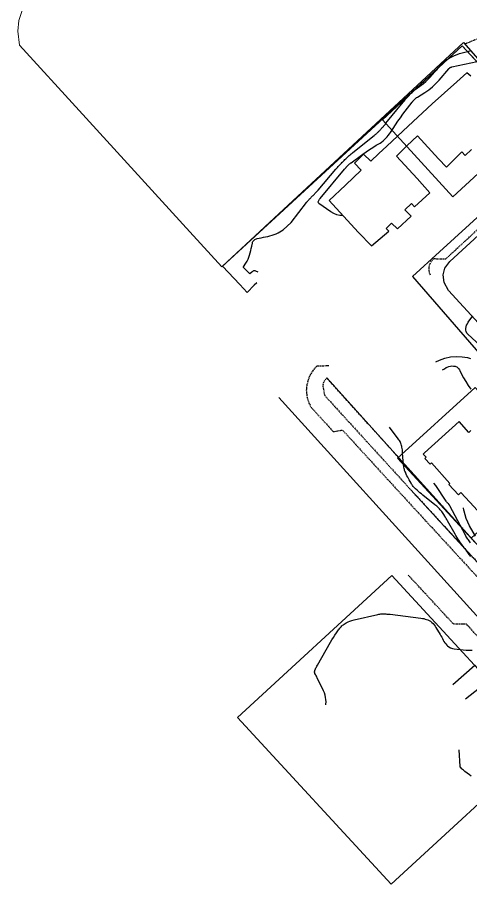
# Model space of a CAD drawing. Header units: inches. Extents: x 179221 to 180407, y 654181 to 655021.
# Drawn here: x 179508.6 to 179616.8, y 654252.4 to 654464.2 of the extents above; entities that cross this region are included whole.
import ezdxf

# ---------------------------------------------------------------- set-up
doc = ezdxf.new("R2010")
doc.units = ezdxf.units.IN
doc.header["$MEASUREMENT"] = 0
doc.linetypes.add('DASHED2', pattern=[0.375, 0.25, -0.125])
doc.linetypes.add('HIDDEN', pattern=[0.375, 0.25, -0.125])
for name, color, linetype in [('1506', 42, 'Continuous'), ('1507', 32, 'Continuous'), ('2200', 254, 'Continuous'), ('2404', 6, 'HIDDEN'), ('2408', 7, 'HIDDEN'), ('2602', 161, 'Continuous'), ('2604', 3, 'Continuous'), ('2803', 3, 'DASHED2'), ('H0010A', 41, 'Continuous')]:
    doc.layers.add(name, color=color, linetype=linetype)
doc.layers.add('2220', color=7, linetype='Continuous', lineweight=9, true_color=0xcad9fc)
doc.layers.add('2420', color=24, linetype='Continuous', lineweight=30)

msp = doc.modelspace()

# ---------------------------------------------------------------- linework, layer by layer
at = {"layer": '1506', "lineweight": -3}
for points, elevation in [([(179566.09, 654403.3), (179565.52, 654403.59), (179565.4, 654403.64), (179565.27, 654403.66), (179565.14, 654403.66), (179565.01, 654403.63), (179564.89, 654403.57), (179564.76, 654403.51), (179564.65, 654403.43), (179564.55, 654403.34), (179564.12, 654402.95), (179562.57, 654404.47), (179562.56, 654404.51), (179562.59, 654404.58), (179563.18, 654405.48), (179563.45, 654405.94), (179563.69, 654406.41), (179563.89, 654406.9), (179564.05, 654407.41), (179564.19, 654407.95), (179564.32, 654408.47), (179564.44, 654409), (179564.56, 654409.53), (179564.72, 654410.27), (179564.78, 654410.47), (179564.86, 654410.66), (179564.98, 654410.83), (179565.12, 654410.99), (179565.29, 654411.12), (179565.47, 654411.23), (179565.66, 654411.31), (179565.87, 654411.37), (179566.82, 654411.55), (179567.35, 654411.66), (179567.87, 654411.77), (179568.39, 654411.88), (179568.91, 654412), (179569.42, 654412.15), (179569.92, 654412.32), (179570.4, 654412.53), (179570.87, 654412.77), (179572.05, 654413.43), (179572.08, 654413.45), (179573.95, 654415.19), (179573.98, 654415.22), (179577.63, 654419.96), (179577.75, 654420.11), (179577.87, 654420.26), (179577.99, 654420.41), (179578.12, 654420.55), (179578.25, 654420.69), (179578.38, 654420.83), (179578.51, 654420.97), (179578.65, 654421.11), (179578.8, 654421.27), (179578.95, 654421.41), (179579.09, 654421.55), (179579.23, 654421.69), (179579.38, 654421.84), (179579.52, 654421.99), (179579.67, 654422.14), (179579.81, 654422.29), (179579.82, 654422.31), (179579.97, 654422.47), (179580.12, 654422.64), (179580.26, 654422.8), (179580.41, 654422.97), (179584.69, 654427.98), (179584.87, 654428.19), (179585.05, 654428.4), (179585.24, 654428.61), (179585.43, 654428.81), (179585.62, 654429.01), (179585.81, 654429.21), (179586, 654429.41), (179586.2, 654429.61), (179586.21, 654429.63), (179586.42, 654429.83), (179586.62, 654430.04), (179586.83, 654430.24), (179587.03, 654430.44), (179587.06, 654430.47), (179587.26, 654430.67), (179587.47, 654430.86), (179587.67, 654431.05), (179587.88, 654431.24), (179588.09, 654431.43), (179588.3, 654431.61), (179588.52, 654431.79), (179588.74, 654431.97), (179593.85, 654436.04), (179593.99, 654436.16), (179594.14, 654436.28), (179594.28, 654436.41), (179594.42, 654436.53), (179594.57, 654436.66), (179594.7, 654436.78), (179594.83, 654436.91), (179594.96, 654437.04), (179595.09, 654437.17), (179595.21, 654437.3), (179595.34, 654437.44), (179595.46, 654437.57), (179595.48, 654437.59), (179595.62, 654437.74), (179595.75, 654437.89), (179595.88, 654438.03), (179596.01, 654438.18), (179596.05, 654438.23), (179596.2, 654438.41), (179596.35, 654438.58), (179596.49, 654438.76), (179596.64, 654438.94), (179600.75, 654443.99), (179600.95, 654444.23), (179601.14, 654444.46), (179601.34, 654444.69), (179601.54, 654444.92), (179601.74, 654445.14), (179601.94, 654445.37), (179602.14, 654445.59), (179602.35, 654445.82), (179602.41, 654445.88), (179602.63, 654446.12), (179602.87, 654446.34), (179603.11, 654446.56), (179603.36, 654446.78), (179603.61, 654446.98), (179603.87, 654447.18), (179604.13, 654447.38), (179604.39, 654447.57), (179605.05, 654448.04), (179605.63, 654448.48), (179606.19, 654448.94), (179606.71, 654449.45), (179607.22, 654449.98), (179608.32, 654451.22), (179608.49, 654451.42), (179608.66, 654451.62), (179608.83, 654451.83), (179609, 654452.04), (179609.16, 654452.24), (179609.33, 654452.45), (179609.5, 654452.65), (179609.68, 654452.85), (179609.74, 654452.92), (179609.96, 654453.15), (179610.18, 654453.37), (179610.41, 654453.58), (179610.64, 654453.79), (179610.67, 654453.81), (179610.93, 654454.02), (179611.2, 654454.2), (179611.48, 654454.37), (179611.77, 654454.52), (179613.02, 654455.12), (179613.61, 654455.38), (179614.22, 654455.62), (179614.84, 654455.81), (179615.47, 654455.97), (179616.2, 654456.14), (179616.47, 654456.21), (179616.73, 654456.28), (179616.99, 654456.37)], 51), ([(179586.35, 654416.88), (179585.62, 654416.92), (179584.87, 654417.05), (179584.16, 654417.34), (179583.49, 654417.73), (179580.63, 654419.78), (179580.53, 654419.9), (179580.46, 654420.03), (179580.46, 654420.18), (179580.5, 654420.33), (179580.59, 654420.5), (179580.68, 654420.65), (179580.79, 654420.81), (179580.9, 654420.95), (179586.73, 654427.99), (179586.8, 654428.07), (179586.87, 654428.15), (179586.94, 654428.23), (179587.01, 654428.31), (179587.09, 654428.39), (179587.16, 654428.47), (179587.23, 654428.54), (179587.31, 654428.62), (179587.39, 654428.7), (179587.47, 654428.78), (179587.55, 654428.86), (179587.63, 654428.94), (179587.72, 654429.02), (179587.8, 654429.1), (179587.87, 654429.17), (179587.95, 654429.24), (179588.04, 654429.31), (179588.12, 654429.38), (179588.2, 654429.45), (179588.29, 654429.51), (179591.08, 654431.53), (179591.88, 654432.09), (179592.69, 654432.63), (179593.51, 654433.16), (179594.33, 654433.67), (179595.23, 654434.21), (179595.6, 654434.46), (179595.96, 654434.73), (179596.29, 654435.02), (179596.61, 654435.34), (179596.91, 654435.68), (179597.19, 654436.02), (179597.46, 654436.39), (179597.71, 654436.76), (179598.33, 654437.72), (179598.9, 654438.58), (179599.48, 654439.42), (179600.07, 654440.25), (179600.68, 654441.08), (179602.9, 654443.99), (179602.96, 654444.07), (179603.02, 654444.16), (179603.09, 654444.23), (179603.16, 654444.31), (179603.23, 654444.39), (179603.3, 654444.47), (179603.36, 654444.54), (179603.43, 654444.62), (179603.46, 654444.65), (179603.54, 654444.73), (179603.61, 654444.8), (179603.7, 654444.87), (179603.78, 654444.94), (179603.87, 654445), (179603.96, 654445.07), (179604.05, 654445.13), (179604.14, 654445.19), (179605.9, 654446.3), (179606.84, 654446.95), (179607.73, 654447.66), (179608.56, 654448.44), (179609.34, 654449.27), (179611.62, 654451.94), (179611.69, 654452.03), (179611.78, 654452.12), (179611.88, 654452.22), (179611.93, 654452.25), (179611.94, 654452.26), (179612.07, 654452.31), (179612.14, 654452.34), (179612.22, 654452.37), (179612.3, 654452.39), (179612.39, 654452.41), (179618.43, 654453.72)], 51.5), ([(179620.23, 654384.75), (179616.19, 654388.47), (179615.95, 654388.77), (179615.77, 654389.1), (179615.7, 654389.47), (179615.7, 654389.85), (179615.78, 654390.25), (179615.9, 654390.64), (179616.08, 654391), (179616.3, 654391.35), (179617.43, 654392.9)], 51.5), ([(179608.58, 654381.9), (179609.41, 654382.28), (179610.72, 654382.75), (179612.06, 654383.07), (179613.43, 654383.15), (179614.82, 654383.08), (179616.1, 654382.91), (179616.81, 654382.71)], 51.5), ([(179610.18, 654380), (179610.59, 654380.24), (179611.05, 654380.49), (179611.28, 654380.61), (179611.65, 654380.76), (179612.02, 654380.86), (179612.41, 654380.9), (179612.81, 654380.88), (179613.14, 654380.83), (179613.36, 654380.78), (179613.56, 654380.69), (179613.74, 654380.55), (179613.9, 654380.39), (179614.03, 654380.19), (179614.17, 654379.99), (179614.29, 654379.78), (179614.4, 654379.57), (179615.17, 654378.08), (179615.7, 654377.14), (179616.27, 654376.23), (179616.9, 654375.36)], 52), ([(179616.94, 654335.32), (179616.62, 654335.73), (179616.3, 654336.14), (179616.26, 654336.19), (179615.97, 654336.58), (179615.68, 654336.96), (179615.39, 654337.35), (179615.1, 654337.73), (179615.04, 654337.81), (179614.78, 654338.16), (179614.53, 654338.51), (179614.29, 654338.86), (179614.04, 654339.21), (179613.81, 654339.58), (179613.58, 654339.94), (179613.36, 654340.31), (179613.14, 654340.68), (179611.35, 654343.85), (179611.18, 654344.14), (179611.01, 654344.43), (179610.84, 654344.72), (179610.66, 654345.01), (179610.61, 654345.09), (179610.45, 654345.33), (179610.29, 654345.58), (179610.12, 654345.82), (179609.95, 654346.06), (179609.78, 654346.29), (179609.59, 654346.51), (179609.4, 654346.73), (179609.2, 654346.94), (179608.99, 654347.14), (179608.78, 654347.33), (179608.56, 654347.52), (179608.34, 654347.71), (179605.45, 654349.98), (179605.1, 654350.27), (179604.75, 654350.55), (179604.41, 654350.85), (179604.08, 654351.15), (179603.73, 654351.47), (179603.58, 654351.62), (179603.42, 654351.77), (179603.28, 654351.94), (179603.14, 654352.1), (179603.01, 654352.28), (179602.89, 654352.46), (179602.77, 654352.64), (179602.66, 654352.83), (179602.2, 654353.62), (179602.02, 654353.96), (179601.83, 654354.3), (179601.66, 654354.64), (179601.49, 654354.98), (179601.38, 654355.23), (179601.28, 654355.45), (179601.18, 654355.69), (179601.1, 654355.92), (179601.03, 654356.16), (179600.97, 654356.4), (179600.91, 654356.65), (179600.88, 654356.89), (179600.85, 654357.14), (179600.62, 654360.15), (179600.59, 654360.49), (179600.55, 654360.82), (179600.5, 654361.16), (179600.45, 654361.49), (179600.42, 654361.65), (179600.37, 654361.9), (179600.3, 654362.15), (179600.21, 654362.38), (179600.11, 654362.61), (179599.99, 654362.83), (179599.86, 654363.05), (179599.72, 654363.26), (179599.57, 654363.47), (179597.46, 654366.25)], 52), ([(179618.05, 654340.19), (179616.62, 654342.68), (179616.2, 654343.51), (179615.82, 654344.37), (179615.53, 654345.25), (179615.29, 654346.16), (179615.24, 654346.41), (179615.14, 654346.98)], 53), ([(179582.26, 654299.84), (179582.29, 654300.01), (179582.31, 654300.55), (179582.29, 654301.09), (179582.21, 654301.63), (179582.09, 654302.16), (179581.92, 654302.67), (179581.7, 654303.17), (179580.21, 654306.27), (179580.1, 654306.48), (179580, 654306.7), (179579.89, 654306.91), (179579.78, 654307.13), (179579.66, 654307.36), (179579.62, 654307.46), (179579.59, 654307.56), (179579.58, 654307.67), (179579.58, 654307.78), (179579.6, 654307.89), (179579.62, 654308), (179579.66, 654308.1), (179579.7, 654308.2), (179579.8, 654308.44), (179579.9, 654308.65), (179580.01, 654308.87), (179580.12, 654309.08), (179580.24, 654309.29), (179583.37, 654314.84), (179583.71, 654315.41), (179584.06, 654315.98), (179584.43, 654316.54), (179584.81, 654317.08), (179585.3, 654317.77), (179585.45, 654317.97), (179585.6, 654318.16), (179585.75, 654318.35), (179585.92, 654318.53), (179586.09, 654318.7), (179586.27, 654318.86), (179586.46, 654319.01), (179586.67, 654319.14), (179587.12, 654319.42), (179587.57, 654319.66), (179588.03, 654319.87), (179588.51, 654320.04), (179589, 654320.17), (179594.67, 654321.45), (179594.91, 654321.5), (179595.15, 654321.54), (179595.4, 654321.57), (179595.64, 654321.59), (179595.89, 654321.6), (179596.13, 654321.61), (179596.38, 654321.6), (179596.63, 654321.59), (179596.88, 654321.56), (179597.13, 654321.54), (179597.38, 654321.52), (179597.63, 654321.49), (179604.99, 654320.56), (179605.33, 654320.51), (179605.67, 654320.45), (179606, 654320.36), (179606.33, 654320.27), (179606.65, 654320.15), (179606.96, 654320), (179607.25, 654319.82), (179607.52, 654319.61), (179607.59, 654319.55), (179607.88, 654319.28), (179608.14, 654319), (179608.37, 654318.69), (179608.59, 654318.36), (179609.58, 654316.65), (179609.77, 654316.33), (179609.95, 654316), (179610.13, 654315.67), (179610.31, 654315.33), (179610.5, 654315.01), (179610.71, 654314.7), (179610.94, 654314.4), (179611.19, 654314.12), (179611.33, 654313.98), (179611.69, 654313.68), (179612.07, 654313.45), (179612.5, 654313.3), (179612.95, 654313.2), (179615.09, 654313.01), (179615.8, 654312.95), (179616.52, 654312.91), (179617.24, 654312.88)], 52), ([(179617, 654282.79), (179616.59, 654283.07), (179615.52, 654283.9), (179615.32, 654284.06), (179615.13, 654284.22), (179614.94, 654284.39), (179614.76, 654284.56), (179614.42, 654284.89), (179614.4, 654284.92), (179614.39, 654284.94), (179614.38, 654284.96), (179614.35, 654285.03), (179614.35, 654285.05), (179614.34, 654285.07), (179614.34, 654285.09), (179614.34, 654285.11), (179614.13, 654289.08)], 53)]:
    msp.add_lwpolyline(points, dxfattribs=dict(at, elevation=elevation))
at = {"layer": '1507', "lineweight": -3, "elevation": 52.5}
for points in [[(179616.81, 654338.6), (179616.64, 654338.82), (179616.48, 654339.04), (179616.33, 654339.27), (179616.18, 654339.5), (179616.03, 654339.73), (179615.89, 654339.96), (179615.75, 654340.2), (179615.62, 654340.44), (179611.89, 654347.47), (179611.88, 654347.49), (179611.86, 654347.51), (179611.85, 654347.53), (179611.84, 654347.55), (179611.79, 654347.63), (179611.78, 654347.65), (179611.76, 654347.67), (179611.75, 654347.68), (179611.74, 654347.7), (179611.69, 654347.76), (179611.68, 654347.78), (179611.67, 654347.8), (179611.59, 654347.88), (179611.36, 654348.1), (179611.27, 654348.2), (179611.18, 654348.3), (179611.1, 654348.41), (179611.02, 654348.52), (179608.52, 654352.27), (179608.06, 654352.88)], [(179615.65, 654301.29), (179618.95, 654303.9)]]:
    msp.add_lwpolyline(points, dxfattribs=at)
at = {"layer": '2200'}
for points in [[(179616.89, 654450.18, 65.93), (179615.93, 654451.03, 54.8), (179613.53, 654448.84, 54.8), (179607.71, 654443.55, 54.8), (179601.91, 654438.27, 55.15), (179599.38, 654435.89, 55.15), (179596.86, 654433.5, 55.15), (179594.93, 654431.68, 54.83), (179592.99, 654429.85, 54.51), (179591.29, 654431.52, 54.26), (179589.08, 654429.42, 54.26), (179590.73, 654427.71, 54.51), (179586.96, 654424.16, 54.51), (179583.05, 654420.47, 54.51), (179583.82, 654419.61, 65.56), (179590.08, 654412.85, 65.56), (179593.19, 654409.62, 59.06), (179597.29, 654413.17, 59.06), (179596.68, 654413.78, 60.64), (179597.98, 654415.07, 60.64), (179599.37, 654413.71, 54.86), (179602.62, 654416.75, 54.86), (179601.15, 654418.23, 60.64), (179602.72, 654419.79, 60.64), (179603.49, 654418.98, 59.06), (179607.09, 654422.29, 59.06), (179604.07, 654425.75, 65.56), (179599.16, 654431.1, 54.34), (179601.64, 654433.51, 54.34), (179601.64, 654433.51, 54.34), (179601.64, 654433.51, 54.34), (179604.13, 654435.91, 54.34), (179609.17, 654430.46, 61.26), (179611.13, 654428.45, 61.26), (179614.8, 654432.11, 61.26), (179615.56, 654431.21, 61.26), (179617.11, 654432.68, 61.26)], [(179616.95, 654365.46, 60.57), (179616.42, 654364.98, 60.57), (179614.13, 654367.59, 60.57), (179614.13, 654367.59, 60.57), (179614.13, 654367.59, 60.57), (179605.87, 654360.12, 60.57), (179605.54, 654359.82, 60.57), (179606.24, 654359.06, 60.57), (179605.95, 654358.78, 60.57), (179607.16, 654357.4, 60.57), (179607.5, 654357.73, 60.57), (179611.92, 654352.77, 60.57), (179611.64, 654352.52, 60.57), (179613.95, 654350.09, 60.57), (179614.55, 654350.62, 60.57), (179616.65, 654348.32, 60.57), (179619.38, 654345.34, 60.57)]]:
    msp.add_polyline3d(points, dxfattribs=at)
at = {"layer": '2220'}
msp.add_lwpolyline([(179632.12, 654438.92), (179614.86, 654457.44), (179557.39, 654404.63), (179549.78, 654412.98), (179523.35, 654441.97), (179509.08, 654457.62), (179508.64, 654461), (179508.94, 654463.56), (179510.27, 654467.56), (179512.48, 654470.69), (179520.82, 654480.2), (179533.89, 654496.55), (179547.37, 654515.96), (179554.66, 654528.62), (179561.84, 654540.55), (179571.55, 654557.19), (179595.32, 654543.27), (179607.01, 654536.42), (179623, 654527.06)], dxfattribs=at)
at = {"layer": '2404'}
for points in [[(179607.26, 654402.58, 50.79), (179607, 654403.36, 50.79), (179606.92, 654404.18, 50.79), (179607.05, 654404.99, 50.79), (179607.37, 654405.74, 50.79), (179608.05, 654406.57, 50.79), (179610.91, 654406.49, 50.84), (179624.18, 654418.74, 51.26), (179623.86, 654421.01, 51.3), (179624.81, 654421.77, 51.29), (179627.1, 654421.65, 51.29), (179640.28, 654433.5, 51.72), (179640.28, 654436.31, 51.7), (179641.28, 654437.37, 51.71), (179642.04, 654437.74, 51.72), (179642.86, 654437.92, 51.73), (179643.7, 654437.89, 51.74), (179644.51, 654437.67, 51.75), (179645.25, 654437.27, 51.75), (179645.65, 654436.93, 51.76)], [(179582.95, 654380.91, 49.98), (179580.08, 654380.82, 49.98), (179579.23, 654379.86, 49.98), (179578.55, 654378.78, 49.98), (179578.04, 654377.61, 49.98), (179577.72, 654376.37, 49.98), (179577.6, 654375.1, 49.98), (179577.77, 654373.32, 49.98), (179578.2, 654372.05, 49.98), (179578.78, 654370.98, 49.98), (179584.03, 654365.19, 50.22), (179586.25, 654365.56, 50.3), (179597.92, 654352.79, 50.79), (179635.46, 654311.93, 52.16)], [(179623.91, 654306.8, 52.2), (179621.8, 654309.22, 52.04), (179622.24, 654312.07, 51.93), (179615.88, 654319.16, 51.82), (179612.82, 654319.11, 51.82), (179601.92, 654330.91, 51.28)]]:
    msp.add_polyline3d(points, dxfattribs=at)
at = {"layer": '2408'}
msp.add_polyline3d([(179627.61, 654459.22, 51.36), (179625.41, 654459.7, 51.32), (179622.87, 654459.83, 51.15), (179620.88, 654459.64, 51.06), (179618.57, 654459.15, 50.85), (179615.5, 654457.88, 50.71)], dxfattribs=at)
at = {"layer": '2420'}
for points in [[(179603.01, 654402.32), (179609.39, 654408.17), (179630.09, 654427.02), (179648.29, 654443.74)], [(179603.01, 654402.32), (179629.22, 654372.06), (179679.59, 654317.66)], [(179571.07, 654373.38), (179653.11, 654282.77), (179682.23, 654252.37)]]:
    msp.add_lwpolyline(points, dxfattribs=at)
at = {"layer": '2602'}
for points in [[(179565.77, 654400.78, 53.25), (179565.17, 654400.18, 53.25), (179563.46, 654398.48, 53.25), (179561.7, 654400.34, 53.25), (179557.56, 654404.73, 53.25), (179576.64, 654422.45, 53.25), (179615.17, 654458.25, 53.25), (179632.12, 654438.92, 53.25)], [(179582.49, 654378.04, 50.18), (179603.37, 654354.82, 53.76), (179634.57, 654320.28, 55.44), (179642.57, 654311.82, 55.44)], [(179612.58, 654304.67, 52.8), (179617.86, 654309.36, 52.8), (179629.98, 654295.64, 53.4), (179631.06, 654294.63, 52.55)]]:
    msp.add_polyline3d(points, dxfattribs=at)
at = {"layer": '2604'}
msp.add_polyline3d([(179641.13, 654309.79, 53.29), (179631.05, 654320.27, 53.01), (179602.52, 654351.32, 51.89)], dxfattribs=at)
at = {"layer": '2803'}
msp.add_polyline3d([(179634.57, 654320.28, 50.19), (179603.37, 654354.82, 50.19), (179582.49, 654378.04, 50.19), (179581.68, 654376.93, 50.19), (179581.52, 654376.13, 50.19), (179582, 654373.82, 50.19), (179602.55, 654351.29, 50.19), (179631.05, 654320.27, 50.19), (179641.06, 654309.87, 50.19), (179648.08, 654301.55, 50.19), (179657.47, 654291.68, 50.19), (179663.86, 654297.84, 50.19), (179664.88, 654296.77, 50.19), (179666.95, 654298.81, 50.19), (179659.11, 654307.47, 50.19), (179657.32, 654309.38, 50.19), (179654.6, 654306.87, 50.19), (179651.71, 654310.03, 50.19), (179649.91, 654308.34, 50.19), (179647.83, 654310.56, 50.19), (179645.5, 654308.45, 50.19), (179642.57, 654311.82, 50.19), (179634.57, 654320.28, 50.19)], dxfattribs=at)
at = {"layer": 'H0010A', "linetype": 'Continuous', "flags": 128}
for points in [[(179595.8, 654439.75), (179614.86, 654457.44), (179631.8, 654439.06), (179612.59, 654421.31), (179595.8, 654439.75)], [(179611.88, 654405.87), (179626.58, 654419.37), (179644.36, 654400.19), (179625.91, 654383.31), (179611.61, 654398.94), (179610.52, 654400.88), (179610.34, 654402.69), (179610.72, 654404.25), (179611.88, 654405.87)], [(179599.39, 654358.81), (179617.95, 654375.75), (179635.48, 654356.56), (179617.03, 654339.69), (179599.39, 654358.81)], [(179597.87, 654256.95), (179561.17, 654296.84), (179598.03, 654330.75), (179634.75, 654290.89), (179597.87, 654256.95)]]:
    msp.add_lwpolyline(points, close=True, dxfattribs=at)

doc.saveas('drawing.dxf')
